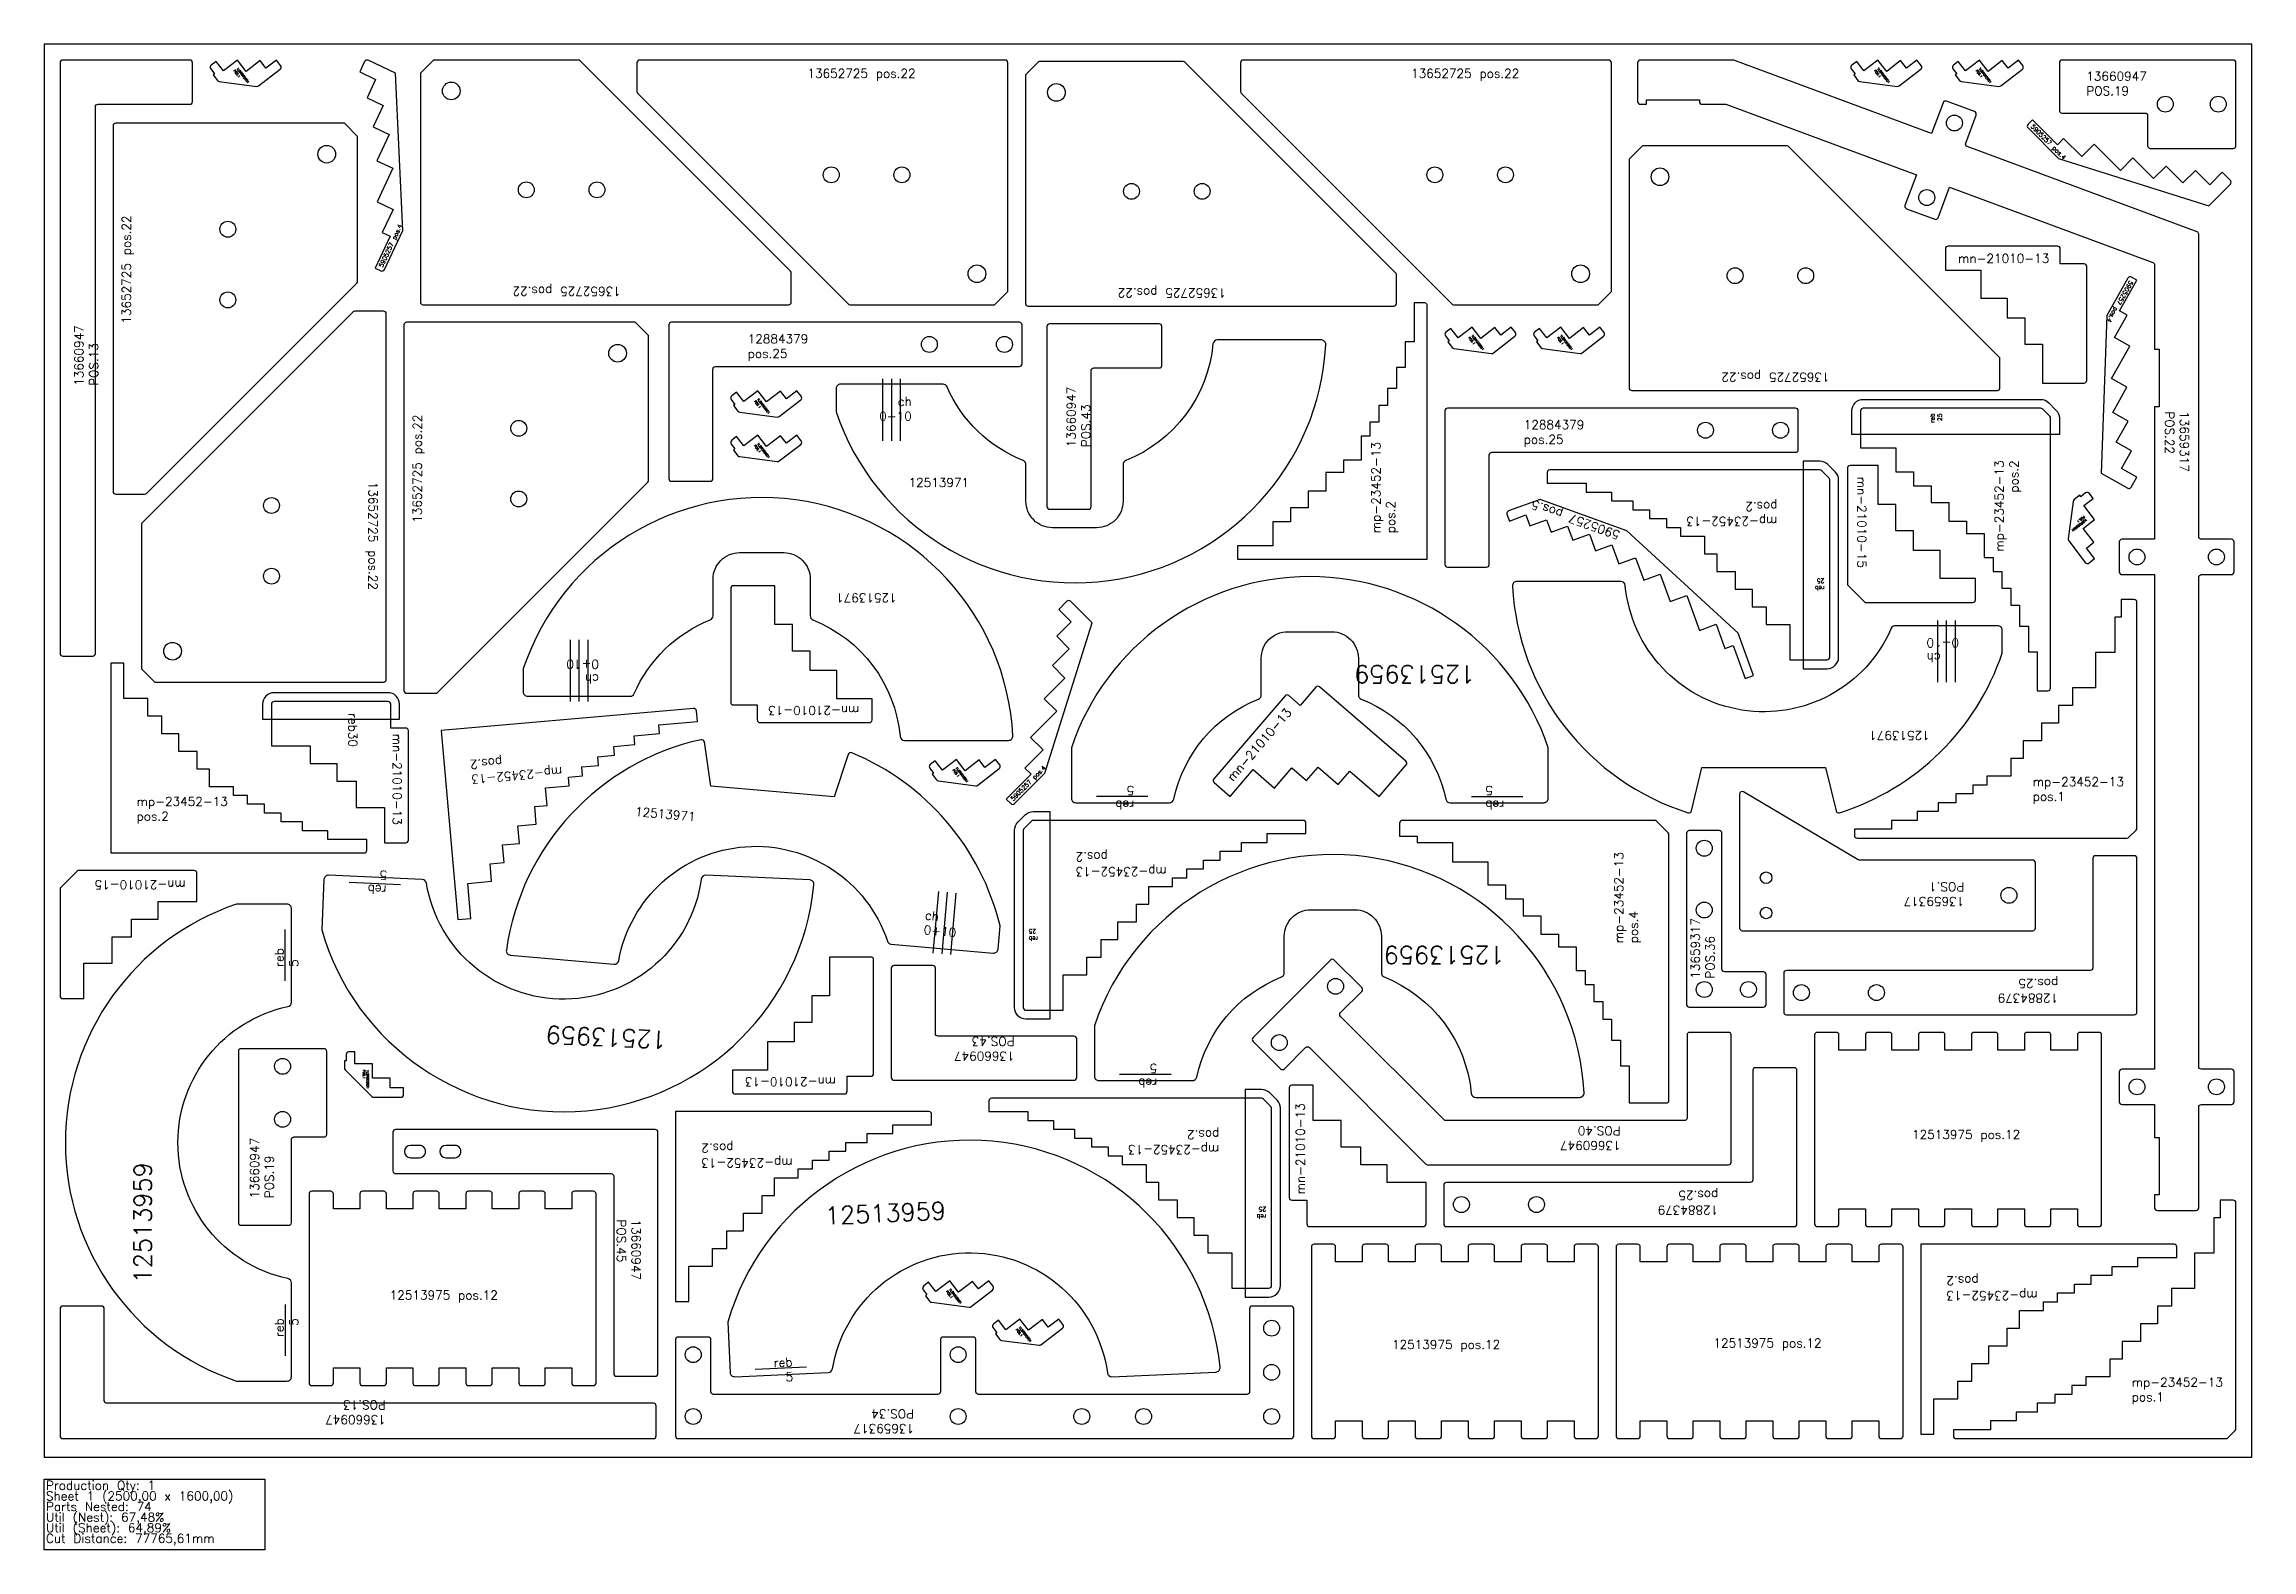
# Model space of a CAD drawing. Header units: millimetres. Extents: x 0 to 2500, y -105 to 1600.
import ezdxf

# ---------------------------------------------------------------- set-up
doc = ezdxf.new("R2010")
doc.units = ezdxf.units.MM
for name, color, linetype in [('12513959', 7, 'Continuous'), ('12513971', 7, 'Continuous'), ('12884379v00', 7, 'Continuous'), ('13652725', 7, 'Continuous'), ('13660947v0', 7, 'Continuous'), ('1LBR002601', 7, 'Continuous'), ('5905257', 7, 'Continuous'), ('Chanfro', 7, 'Continuous'), ('MN-21010 13', 7, 'Continuous'), ('MN-21010-15', 7, 'Continuous'), ('mp-23452-13', 7, 'Continuous'), ('Rebaixo', 7, 'Continuous'), ('sheet', 24, 'Continuous'), ('Stats', 7, 'Continuous'), ('Texto', 7, 'Continuous')]:
    doc.layers.add(name, color=color, linetype=linetype)
doc.styles.get("Standard").update_dxf_attribs({"font": 'txt.shx'})

msp = doc.modelspace()

# ---------------------------------------------------------------- linework, layer by layer
at = {"color": 4}
for points in [[(2144.7, 1403.4), (2157.6, 1438.1), (2387.9, 1352.7, -0.313654), (2389.9, 1349.9), (2389.9, 1254.5), (2394.9, 1254.5), (2394.9, 1189.5), (2389.9, 1189.5), (2389.9, 1039.3), (2352.9, 1039.3, 0.414214), (2349.9, 1036.3), (2349.9, 1002.3, 0.414214), (2352.9, 999.3), (2389.9, 999.3), (2389.9, 439.3), (2352.9, 439.3, 0.414214), (2349.9, 436.3), (2349.9, 402.3, 0.414214), (2352.9, 399.3), (2389.9, 399.3), (2389.9, 362), (2394.9, 362), (2394.9, 297), (2389.9, 297), (2389.9, 282.3, 0.414214), (2392.9, 279.3), (2436.9, 279.3, 0.414214), (2439.9, 282.3), (2439.9, 396.3, -0.414214), (2442.9, 399.3), (2476.9, 399.3, 0.414214), (2479.9, 402.3), (2479.9, 436.3, 0.414214), (2476.9, 439.3), (2442.9, 439.3, -0.414214), (2439.9, 442.3), (2439.9, 996.3, -0.414214), (2442.9, 999.3), (2476.9, 999.3, 0.414214), (2479.9, 1002.3), (2479.9, 1036.3, 0.414214), (2476.9, 1039.3), (2442.9, 1039.3, -0.414214), (2439.9, 1042.3), (2439.9, 1384.7, 0.313654), (2437.9, 1387.5), (2177.8, 1484, -0.414214), (2176, 1487.8), (2187.8, 1519.7, 0.414214), (2186, 1523.6), (2154.2, 1535.4, 0.414214), (2150.3, 1533.6), (2137.4, 1498.9), (1913.4, 1582), (1807.4, 1582, 0.414214), (1804.4, 1579), (1804.4, 1535, 0.414214), (1807.4, 1532), (1814.4, 1532), (1814.4, 1537), (1874.4, 1537), (1874.4, 1535, 0.414214), (1877.4, 1532), (1904.4, 1532), (2120.1, 1452), (2107.2, 1417.4, 0.414214), (2109, 1413.5), (2140.9, 1401.7, 0.414214)], [(1551.3, 1263), (1541.3, 1263), (1541.3, 1234), (1531.3, 1234), (1531.3, 1210), (1521.3, 1210), (1521.3, 1191), (1511.3, 1191), (1511.3, 1172), (1501.3, 1172), (1501.3, 1156), (1491.3, 1156), (1491.3, 1129), (1471.3, 1129), (1471.3, 1115), (1451.3, 1115), (1451.3, 1094), (1431.3, 1094), (1431.3, 1075), (1411.3, 1075), (1411.3, 1059), (1391.3, 1059), (1391.3, 1032), (1351.3, 1032), (1351.3, 1017), (1566.3, 1017), (1566.3, 1304, 0.414214), (1563.3, 1307), (1551.3, 1307)], [(321.4, 699.2), (321.4, 709.2), (292.4, 709.2), (292.4, 719.2), (268.4, 719.2), (268.4, 729.2), (249.4, 729.2), (249.4, 739.2), (230.4, 739.2), (230.4, 749.2), (214.4, 749.2), (214.4, 759.2), (187.4, 759.2), (187.4, 779.2), (173.4, 779.2), (173.4, 799.2), (152.4, 799.2), (152.4, 819.2), (133.4, 819.2), (133.4, 839.2), (117.4, 839.2), (117.4, 859.2), (90.4, 859.2), (90.4, 899.2), (75.4, 899.2), (75.4, 684.2), (362.4, 684.2, 0.414214), (365.4, 687.2), (365.4, 699.2)], [(696, 829.3), (739.8, 833.1), (738.8, 845, 0.414214), (735.5, 847.8), (449.6, 822.8), (468.4, 608.6), (483.3, 609.9), (479.8, 649.7), (506.7, 652.1), (505, 672), (520.9, 673.4), (519.2, 693.3), (538.1, 695), (536.4, 714.9), (557.3, 716.7), (555.5, 736.7), (569.5, 737.9), (567.7, 757.8), (594.6, 760.2), (593.8, 770.1), (609.7, 771.5), (608.8, 781.5), (627.8, 783.1), (626.9, 793.1), (645.8, 794.7), (645, 804.7), (668.9, 806.8), (668, 816.8), (696.9, 819.3)], [(2254.9, 673.1, 0.414214), (2251.9, 676.1), (2055.7, 676.1, -0.134542), (2054.2, 676.5), (1924.4, 753.4, 0.581142), (1919.9, 750.8), (1919.9, 599.1, 0.414214), (1922.9, 596.1), (2251.9, 596.1, 0.414214), (2254.9, 599.1)], [(1949.9, 512.5), (1949.9, 546.5, 0.414214), (1946.9, 549.5), (1902.9, 549.5, -0.414214), (1899.9, 552.5), (1899.9, 706.5, 0.414214), (1896.9, 709.5), (1862.9, 709.5, 0.414214), (1859.9, 706.5), (1859.9, 512.5, 0.414214), (1862.9, 509.5), (1946.9, 509.5, 0.414214)], [(2326.9, 481), (2305.4, 481, 0.414214), (2302.4, 478), (2302.4, 461), (2272.4, 461), (2272.4, 478, 0.414214), (2269.4, 481), (2245.4, 481, 0.414214), (2242.4, 478), (2242.4, 461), (2212.4, 461), (2212.4, 478, 0.414214), (2209.4, 481), (2185.4, 481, 0.414214), (2182.4, 478), (2182.4, 461), (2152.4, 461), (2152.4, 478, 0.414214), (2149.4, 481), (2125.4, 481, 0.414214), (2122.4, 478), (2122.4, 461), (2092.4, 461), (2092.4, 478, 0.414214), (2089.4, 481), (2065.4, 481, 0.414214), (2062.4, 478), (2062.4, 461), (2032.4, 461), (2032.4, 478, 0.414214), (2029.4, 481), (2007.9, 481, 0.414214), (2004.9, 478), (2004.9, 264, 0.414214), (2007.9, 261), (2029.4, 261, 0.414214), (2032.4, 264), (2032.4, 281), (2062.4, 281), (2062.4, 264, 0.414214), (2065.4, 261), (2089.4, 261, 0.414214), (2092.4, 264), (2092.4, 281), (2122.4, 281), (2122.4, 264, 0.414214), (2125.4, 261), (2149.4, 261, 0.414214), (2152.4, 264), (2152.4, 281), (2182.4, 281), (2182.4, 264, 0.414214), (2185.4, 261), (2209.4, 261, 0.414214), (2212.4, 264), (2212.4, 281), (2242.4, 281), (2242.4, 264, 0.414214), (2245.4, 261), (2269.4, 261, 0.414214), (2272.4, 264), (2272.4, 281), (2302.4, 281), (2302.4, 264, 0.414214), (2305.4, 261), (2326.9, 261, 0.414214), (2329.9, 264), (2329.9, 478, 0.414214)], [(961, 376.3), (1005, 376.3), (1005, 388.3, 0.414214), (1002, 391.3), (715, 391.3), (715, 176.3), (730, 176.3), (730, 216.3), (757, 216.3), (757, 236.3), (773, 236.3), (773, 256.3), (792, 256.3), (792, 276.3), (813, 276.3), (813, 296.3), (827, 296.3), (827, 316.3), (854, 316.3), (854, 326.3), (870, 326.3), (870, 336.3), (889, 336.3), (889, 346.3), (908, 346.3), (908, 356.3), (932, 356.3), (932, 366.3), (961, 366.3)], [(622, 301), (600.5, 301, 0.414214), (597.5, 298), (597.5, 281), (567.5, 281), (567.5, 298, 0.414214), (564.5, 301), (540.5, 301, 0.414214), (537.5, 298), (537.5, 281), (507.5, 281), (507.5, 298, 0.414214), (504.5, 301), (480.5, 301, 0.414214), (477.5, 298), (477.5, 281), (447.5, 281), (447.5, 298, 0.414214), (444.5, 301), (420.5, 301, 0.414214), (417.5, 298), (417.5, 281), (387.5, 281), (387.5, 298, 0.414214), (384.5, 301), (360.5, 301, 0.414214), (357.5, 298), (357.5, 281), (327.5, 281), (327.5, 298, 0.414214), (324.5, 301), (303, 301, 0.414214), (300, 298), (300, 84, 0.414214), (303, 81), (324.5, 81, 0.414214), (327.5, 84), (327.5, 101), (357.5, 101), (357.5, 84, 0.414214), (360.5, 81), (384.5, 81, 0.414214), (387.5, 84), (387.5, 101), (417.5, 101), (417.5, 84, 0.414214), (420.5, 81), (444.5, 81, 0.414214), (447.5, 84), (447.5, 101), (477.5, 101), (477.5, 84, 0.414214), (480.5, 81), (504.5, 81, 0.414214), (507.5, 84), (507.5, 101), (537.5, 101), (537.5, 84, 0.414214), (540.5, 81), (564.5, 81, 0.414214), (567.5, 84), (567.5, 101), (597.5, 101), (597.5, 84, 0.414214), (600.5, 81), (622, 81, 0.414214), (625, 84), (625, 298, 0.414214)], [(1757, 241), (1735.5, 241, 0.414214), (1732.5, 238), (1732.5, 221), (1702.5, 221), (1702.5, 238, 0.414214), (1699.5, 241), (1675.5, 241, 0.414214), (1672.5, 238), (1672.5, 221), (1642.5, 221), (1642.5, 238, 0.414214), (1639.5, 241), (1615.5, 241, 0.414214), (1612.5, 238), (1612.5, 221), (1582.5, 221), (1582.5, 238, 0.414214), (1579.5, 241), (1555.5, 241, 0.414214), (1552.5, 238), (1552.5, 221), (1522.5, 221), (1522.5, 238, 0.414214), (1519.5, 241), (1495.5, 241, 0.414214), (1492.5, 238), (1492.5, 221), (1462.5, 221), (1462.5, 238, 0.414214), (1459.5, 241), (1438, 241, 0.414214), (1435, 238), (1435, 24, 0.414214), (1438, 21), (1459.5, 21, 0.414214), (1462.5, 24), (1462.5, 41), (1492.5, 41), (1492.5, 24, 0.414214), (1495.5, 21), (1519.5, 21, 0.414214), (1522.5, 24), (1522.5, 41), (1552.5, 41), (1552.5, 24, 0.414214), (1555.5, 21), (1579.5, 21, 0.414214), (1582.5, 24), (1582.5, 41), (1612.5, 41), (1612.5, 24, 0.414214), (1615.5, 21), (1639.5, 21, 0.414214), (1642.5, 24), (1642.5, 41), (1672.5, 41), (1672.5, 24, 0.414214), (1675.5, 21), (1699.5, 21, 0.414214), (1702.5, 24), (1702.5, 41), (1732.5, 41), (1732.5, 24, 0.414214), (1735.5, 21), (1757, 21, 0.414214), (1760, 24), (1760, 238, 0.414214)], [(2102, 241), (2080.5, 241, 0.414214), (2077.5, 238), (2077.5, 221), (2047.5, 221), (2047.5, 238, 0.414214), (2044.5, 241), (2020.5, 241, 0.414214), (2017.5, 238), (2017.5, 221), (1987.5, 221), (1987.5, 238, 0.414214), (1984.5, 241), (1960.5, 241, 0.414214), (1957.5, 238), (1957.5, 221), (1927.5, 221), (1927.5, 238, 0.414214), (1924.5, 241), (1900.5, 241, 0.414214), (1897.5, 238), (1897.5, 221), (1867.5, 221), (1867.5, 238, 0.414214), (1864.5, 241), (1840.5, 241, 0.414214), (1837.5, 238), (1837.5, 221), (1807.5, 221), (1807.5, 238, 0.414214), (1804.5, 241), (1783, 241, 0.414214), (1780, 238), (1780, 24, 0.414214), (1783, 21), (1804.5, 21, 0.414214), (1807.5, 24), (1807.5, 41), (1837.5, 41), (1837.5, 24, 0.414214), (1840.5, 21), (1864.5, 21, 0.414214), (1867.5, 24), (1867.5, 41), (1897.5, 41), (1897.5, 24, 0.414214), (1900.5, 21), (1924.5, 21, 0.414214), (1927.5, 24), (1927.5, 41), (1957.5, 41), (1957.5, 24, 0.414214), (1960.5, 21), (1984.5, 21, 0.414214), (1987.5, 24), (1987.5, 41), (2017.5, 41), (2017.5, 24, 0.414214), (2020.5, 21), (2044.5, 21, 0.414214), (2047.5, 24), (2047.5, 41), (2077.5, 41), (2077.5, 24, 0.414214), (2080.5, 21), (2102, 21, 0.414214), (2105, 24), (2105, 238, 0.414214)], [(2371, 226), (2415, 226), (2415, 238, 0.414214), (2412, 241), (2125, 241), (2125, 26), (2140, 26), (2140, 66), (2167, 66), (2167, 86), (2183, 86), (2183, 106), (2202, 106), (2202, 126), (2223, 126), (2223, 146), (2237, 146), (2237, 166), (2264, 166), (2264, 176), (2280, 176), (2280, 186), (2299, 186), (2299, 196), (2318, 196), (2318, 206), (2342, 206), (2342, 216), (2371, 216)], [(1412, 171), (1368, 171, 0.414214), (1365, 168), (1365, 74, -0.414214), (1362, 71), (1058, 71, -0.414214), (1055, 74), (1055, 133, 0.414214), (1052, 136), (1018, 136, 0.414214), (1015, 133), (1015, 74, -0.414214), (1012, 71), (758, 71, -0.414214), (755, 74), (755, 133, 0.414214), (752, 136), (718, 136, 0.414214), (715, 133), (715, 24, 0.414214), (718, 21), (1412, 21, 0.414214), (1415, 24), (1415, 168, 0.414214)]]:
    msp.add_lwpolyline(points, format="xyb", close=True, dxfattribs=at)
at = {"color": 6}
for points in [[(2257, 911.8), (2257, 867.8), (2269, 867.8, 0.414214), (2272, 870.8), (2272, 1176.5, 0.198912), (2271.2, 1178.7), (2262.9, 1186.9, 0.198912), (2260.8, 1187.8), (2060, 1187.8, 0.414214), (2057, 1184.8), (2057, 1142.8), (2097, 1142.8), (2097, 1115.8), (2117, 1115.8), (2117, 1099.8), (2137, 1099.8), (2137, 1080.8), (2157, 1080.8), (2157, 1059.8), (2177, 1059.8), (2177, 1045.8), (2197, 1045.8), (2197, 1018.8), (2207, 1018.8), (2207, 1002.8), (2217, 1002.8), (2217, 983.8), (2227, 983.8), (2227, 964.8), (2237, 964.8), (2237, 940.8), (2247, 940.8), (2247, 911.8)], [(1384.8, 706), (1428.8, 706), (1428.8, 718, 0.414214), (1425.8, 721), (1120.1, 721, 0.198912), (1117.9, 720.1), (1109.7, 711.9, 0.198912), (1108.8, 709.8), (1108.8, 509, 0.414214), (1111.8, 506), (1153.8, 506), (1153.8, 546), (1180.8, 546), (1180.8, 566), (1196.8, 566), (1196.8, 586), (1215.8, 586), (1215.8, 606), (1236.8, 606), (1236.8, 626), (1250.8, 626), (1250.8, 646), (1277.8, 646), (1277.8, 656), (1293.8, 656), (1293.8, 666), (1312.8, 666), (1312.8, 676), (1331.8, 676), (1331.8, 686), (1355.8, 686), (1355.8, 696), (1384.8, 696)]]:
    msp.add_lwpolyline(points, format="xyb", close=True, dxfattribs=at)
at = {"color": 2}
for points in [[(1746, 1102.8), (1746, 1092.8), (1775, 1092.8), (1775, 1082.8), (1799, 1082.8), (1799, 1072.8), (1818, 1072.8), (1818, 1062.8), (1837, 1062.8), (1837, 1052.8), (1853, 1052.8), (1853, 1042.8), (1880, 1042.8), (1880, 1022.8), (1894, 1022.8), (1894, 1002.8), (1915, 1002.8), (1915, 982.8), (1934, 982.8), (1934, 962.8), (1950, 962.8), (1950, 942.8), (1977, 942.8), (1977, 902.8), (2019, 902.8, 0.414214), (2022, 905.8), (2022, 1106.5, 0.198912), (2021.2, 1108.7), (2012.9, 1116.9, 0.198912), (2010.8, 1117.8), (1705, 1117.8, 0.414214), (1702, 1114.8), (1702, 1102.8)], [(1113.9, 391.3), (1113.9, 381.3), (1142.9, 381.3), (1142.9, 371.3), (1166.9, 371.3), (1166.9, 361.3), (1185.9, 361.3), (1185.9, 351.3), (1204.9, 351.3), (1204.9, 341.3), (1220.9, 341.3), (1220.9, 331.3), (1247.9, 331.3), (1247.9, 311.3), (1261.9, 311.3), (1261.9, 291.3), (1282.9, 291.3), (1282.9, 271.3), (1301.9, 271.3), (1301.9, 251.3), (1317.9, 251.3), (1317.9, 231.3), (1344.9, 231.3), (1344.9, 191.3), (1386.9, 191.3, 0.414214), (1389.9, 194.3), (1389.9, 395.1, 0.198912), (1389, 397.2), (1380.8, 405.4, 0.198912), (1378.6, 406.3), (1072.9, 406.3, 0.414214), (1069.9, 403.3), (1069.9, 391.3)]]:
    msp.add_lwpolyline(points, format="xyb", close=True, dxfattribs=at)
at = {"color": 4}
for centre, radius in [((2163.2, 1510.7), 9), ((2131.9, 1426.3), 9), ((2369.9, 1019.3), 9), ((2459.9, 1019.3), 9), ((1879.9, 689.5), 9), ((1949.9, 656.1), 6.5), ((1879.9, 619.5), 9), ((2224.9, 636.1), 9), ((1949.9, 616.1), 6.5), ((1879.9, 529.5), 9), ((1929.9, 529.5), 9), ((2369.9, 419.3), 9), ((2459.9, 419.3), 9), ((1390, 146), 9), ((735, 116), 9), ((1035, 116), 9), ((1390, 96), 9), ((735, 46), 9), ((1035, 46), 9), ((1175, 46), 9), ((1245, 46), 9), ((1390, 46), 9)]:
    msp.add_circle(centre, radius, dxfattribs=at)
at = {"layer": '12513959', "color": 4}
for points in [[(1488.2, 863, 0.307315), (1491.4, 858.4, -0.250508), (1587.2, 745, 0.353739), (1592.1, 741), (1698.2, 741, 0.414214), (1703.2, 746), (1703.2, 803.3, 0.717624), (1163.2, 803.3), (1163.2, 746, 0.414214), (1168.2, 741), (1274.3, 741, 0.353739), (1279.2, 745, -0.250508), (1375.1, 858.4, 0.307315), (1378.2, 863), (1378.2, 904.6, -0.414214), (1408.2, 934.6), (1458.2, 934.6, -0.414214), (1488.2, 904.6)], [(1404.3, 548.3), (1404.3, 589.9, -0.414214), (1434.3, 619.9), (1484.3, 619.9, -0.414214), (1514.3, 589.9), (1514.3, 548.3, 0.307315), (1517.4, 543.7, -0.282196), (1616.1, 411.8, 0.387391), (1621.1, 407.3), (1738.9, 407.3, 0.43), (1743.8, 412.6, 0.826224), (1189.3, 488.5), (1189.3, 431.3, 0.414214), (1194.3, 426.3), (1300.4, 426.3, 0.353739), (1305.2, 430.3, -0.250508), (1401.1, 543.7, 0.307315)], [(867, 653.6), (749.3, 658.9, 0.387391), (744.1, 654.6, -0.858818), (432.8, 650, 0.353739), (428.1, 654.1), (322.1, 658.9, 0.414214), (316.8, 654.1), (314.3, 596.9, 0.826224), (871.7, 648.1, 0.43)], [(280, 515), (280, 621.1, 0.414214), (275, 626.1), (217.8, 626.1, 0.717624), (217.8, 86.1), (275, 86.1, 0.414214), (280, 91.1), (280, 197.2, 0.353739), (276, 202.1, -0.808668), (276, 510.2, 0.353739)], [(1326.9, 96.3, 0.43), (1331.6, 101.8, 0.826224), (774.2, 153), (776.7, 95.8, 0.414214), (782, 91.1), (887.9, 95.8, 0.353739), (892.7, 99.9, -0.858818), (1204, 95.4, 0.387391), (1209.2, 91.1)]]:
    msp.add_lwpolyline(points, format="xyb", close=True, dxfattribs=at)
at = {"layer": '12513971', "color": 4}
for points in [[(1221.8, 1124), (1221.8, 1082.4, -0.414214), (1191.8, 1052.4), (1141.8, 1052.4, -0.414214), (1111.8, 1082.4), (1111.8, 1124, 0.307315), (1108.6, 1128.6, -0.197795), (1022.4, 1212, 0.298217), (1017.9, 1215), (901.8, 1215, 0.414214), (896.8, 1210), (896.8, 1183.8, 0.826224), (1451.4, 1259.7, 0.43), (1446.4, 1265), (1328.6, 1265, 0.387391), (1323.6, 1260.5, -0.282196), (1224.9, 1128.6, 0.307315)], [(867.5, 952.7, 0.307315), (870.6, 948, -0.282196), (969.3, 816.2, 0.387391), (974.3, 811.6), (1092.1, 811.6, 0.43), (1097, 816.9, 0.826224), (542.5, 892.9), (542.5, 866.6, 0.414214), (547.5, 861.6), (663.5, 861.6, 0.298217), (668.1, 864.6, -0.197795), (754.3, 948, 0.307315), (757.5, 952.7), (757.5, 994.2, -0.414214), (787.5, 1024.2), (837.5, 1024.2, -0.414214), (867.5, 994.2)], [(1865.6, 731.8), (1877.3, 781), (2017.3, 781), (2029.1, 731.8, 0.434973), (2032.9, 729.7, 0.23941), (2217.3, 910.3), (2217.3, 936.5, 0.414214), (2212.3, 941.5), (2096.3, 941.5, 0.298217), (2091.7, 938.5, -0.775159), (1790.5, 987, 0.387391), (1785.5, 991.5), (1667.7, 991.5, 0.43), (1662.7, 986.2, 0.31269), (1861.8, 729.7, 0.434973)], [(744, 812.4, 0.31269), (523.4, 574.1, 0.43), (527.9, 568.4), (645.2, 558.2, 0.387391), (650.6, 562.3, -0.775159), (954.9, 584.3, 0.298217), (959.2, 580.9), (1074.8, 570.8, 0.414214), (1080.2, 575.3), (1082.5, 601.5, 0.23941), (914.5, 797.5, 0.434973), (910.5, 795.6), (894.5, 747.7), (755.1, 759.9), (747.6, 809.9, 0.434973)]]:
    msp.add_lwpolyline(points, format="xyb", close=True, dxfattribs=at)
at = {"layer": '12884379v00', "color": 4}
for points in [[(710.4, 1105), (754.4, 1105, 0.414214), (757.4, 1108), (757.4, 1232, -0.414214), (760.4, 1235), (1104.4, 1235, 0.414214), (1107.4, 1238), (1107.4, 1282, 0.414214), (1104.4, 1285), (710.4, 1285, 0.414214), (707.4, 1282), (707.4, 1108, 0.414214)], [(1589.3, 1007.8), (1633.3, 1007.8, 0.414214), (1636.3, 1010.8), (1636.3, 1134.8, -0.414214), (1639.3, 1137.8), (1983.3, 1137.8, 0.414214), (1986.3, 1140.8), (1986.3, 1184.8, 0.414214), (1983.3, 1187.8), (1589.3, 1187.8, 0.414214), (1586.3, 1184.8), (1586.3, 1010.8, 0.414214)], [(2366.9, 681), (2322.9, 681, 0.414214), (2319.9, 678), (2319.9, 554, -0.414214), (2316.9, 551), (1972.9, 551, 0.414214), (1969.9, 548), (1969.9, 504, 0.414214), (1972.9, 501), (2366.9, 501, 0.414214), (2369.9, 504), (2369.9, 678, 0.414214)], [(1981.9, 441), (1937.9, 441, 0.414214), (1934.9, 438), (1934.9, 314, -0.414214), (1931.9, 311), (1587.9, 311, 0.414214), (1584.9, 308), (1584.9, 264, 0.414214), (1587.9, 261), (1981.9, 261, 0.414214), (1984.9, 264), (1984.9, 438, 0.414214)]]:
    msp.add_lwpolyline(points, format="xyb", close=True, dxfattribs=at)
for centre in [(1002.4, 1260), (1087.4, 1260), (1881.3, 1162.8), (1966.3, 1162.8), (1989.9, 526), (2074.9, 526), (1604.9, 286), (1689.9, 286)]:
    msp.add_circle(centre, 9, dxfattribs=at)
at = {"layer": '13652725', "color": 4}
for points in [[(606.9, 1581.1, 0.198912), (604.7, 1582), (441, 1582), (426, 1567), (426, 1308, 0.414214), (429, 1305), (843, 1305, 0.414214), (846, 1308), (846, 1340.8, 0.198912), (845.1, 1342.9)], [(910.4, 1305.9, 0.198912), (912.5, 1305), (1076.3, 1305), (1091.3, 1320), (1091.3, 1579, 0.414214), (1088.3, 1582), (674.3, 1582, 0.414214), (671.3, 1579), (671.3, 1546.2, 0.198912), (672.1, 1544.1)], [(1292.1, 1579.4, 0.198912), (1290, 1580.3), (1126.3, 1580.3), (1111.3, 1565.3), (1111.3, 1306.3, 0.414214), (1114.3, 1303.3), (1528.3, 1303.3, 0.414214), (1531.3, 1306.3), (1531.3, 1339, 0.198912), (1530.4, 1341.1)], [(1593.9, 1305.9, 0.198912), (1596.1, 1305), (1759.8, 1305), (1774.8, 1320), (1774.8, 1579, 0.414214), (1771.8, 1582), (1357.8, 1582, 0.414214), (1354.8, 1579), (1354.8, 1546.2, 0.198912), (1355.7, 1544.1)], [(354.1, 1329.5, 0.198912), (355, 1331.7), (355, 1495.4), (340, 1510.4), (81, 1510.4, 0.414214), (78, 1507.4), (78, 1093.4, 0.414214), (81, 1090.4), (113.8, 1090.4, 0.198912), (115.9, 1091.3)], [(1975.7, 1483.9, 0.198912), (1973.6, 1484.8), (1809.8, 1484.8), (1794.8, 1469.8), (1794.8, 1210.8, 0.414214), (1797.8, 1207.8), (2211.8, 1207.8, 0.414214), (2214.8, 1210.8), (2214.8, 1243.5, 0.198912), (2213.9, 1245.7)], [(111.3, 1058.5, 0.198912), (110.4, 1056.3), (110.4, 892.6), (125.4, 877.6), (384.4, 877.6, 0.414214), (387.4, 880.6), (387.4, 1294.6, 0.414214), (384.4, 1297.6), (351.7, 1297.6, 0.198912), (349.6, 1296.7)], [(683.6, 1104.1, 0.198912), (684.4, 1106.2), (684.4, 1270), (669.4, 1285), (410.4, 1285, 0.414214), (407.4, 1282), (407.4, 868, 0.414214), (410.4, 865), (443.2, 865, 0.198912), (445.3, 865.9)]]:
    msp.add_lwpolyline(points, format="xyb", close=True, dxfattribs=at)
for centre, radius in [((461, 1547), 10), ((1146.3, 1545.3), 10), ((320, 1475.4), 10), ((891.3, 1452), 9), ((971.3, 1452), 9), ((1574.8, 1452), 9), ((1654.8, 1452), 9), ((1829.8, 1449.8), 10), ((546, 1435), 9), ((626, 1435), 9), ((1231.3, 1433.3), 9), ((1311.3, 1433.3), 9), ((208, 1390.4), 9), ((1056.3, 1340), 10), ((1739.8, 1340), 10), ((1914.8, 1337.8), 9), ((1994.8, 1337.8), 9), ((208, 1310.4), 9), ((649.4, 1250), 10), ((537.4, 1165), 9), ((257.4, 1077.6), 9), ((537.4, 1085), 9), ((257.4, 997.6), 9), ((145.4, 912.6), 10)]:
    msp.add_circle(centre, radius, dxfattribs=at)
at = {"layer": '13660947v0', "color": 4}
for points in [[(168, 1579, 0.414214), (165, 1582), (21, 1582, 0.414214), (18, 1579), (18, 910, 0.414214), (21, 907), (55, 907, 0.414214), (58, 910), (58, 1529, -0.414214), (61, 1532), (165, 1532, 0.414214), (168, 1535)], [(2282, 1579), (2282, 1525, 0.414214), (2285, 1522), (2379, 1522, -0.414214), (2382, 1519), (2382, 1485, 0.414214), (2385, 1482), (2479, 1482, 0.414214), (2482, 1485), (2482, 1579, 0.414214), (2479, 1582), (2285, 1582, 0.414214)], [(1138.6, 1073.3), (1182.6, 1073.3, 0.414214), (1185.6, 1076.3), (1185.6, 1230.3, -0.414214), (1188.6, 1233.3), (1262.6, 1233.3, 0.414214), (1265.6, 1236.3), (1265.6, 1280.3, 0.414214), (1262.6, 1283.3), (1138.6, 1283.3, 0.414214), (1135.6, 1280.3), (1135.6, 1076.3, 0.414214)], [(1169.3, 429.7), (1169.3, 473.7, 0.414214), (1166.3, 476.7), (1012.3, 476.7, -0.414214), (1009.3, 479.7), (1009.3, 553.7, 0.414214), (1006.3, 556.7), (962.3, 556.7, 0.414214), (959.3, 553.7), (959.3, 429.7, 0.414214), (962.3, 426.7), (1166.3, 426.7, 0.414214)], [(1456.7, 562.8), (1369, 475.1, 0.414214), (1369, 470.8), (1400.2, 439.7, 0.414214), (1404.4, 439.7), (1428.4, 463.8, -0.414214), (1432.7, 463.8), (1564.5, 331.9, 0.198912), (1566.7, 331), (1907.4, 331, 0.414214), (1910.4, 334), (1910.4, 478, 0.414214), (1907.4, 481), (1863.4, 481, 0.414214), (1860.4, 478), (1860.4, 384, -0.414214), (1857.4, 381), (1587.4, 381, -0.198912), (1585.2, 381.9), (1468, 499.1, -0.414214), (1468, 503.4), (1492.1, 527.4, 0.414214), (1492.1, 531.6), (1461, 562.8, 0.414214)], [(223, 262.5), (277, 262.5, 0.414214), (280, 265.5), (280, 359.5, -0.414214), (283, 362.5), (317, 362.5, 0.414214), (320, 365.5), (320, 459.5, 0.414214), (317, 462.5), (223, 462.5, 0.414214), (220, 459.5), (220, 265.5, 0.414214)], [(395, 368), (395, 324, 0.414214), (398, 321), (642, 321, -0.414214), (645, 318), (645, 94.6, 0.414214), (648, 91.6), (692, 91.6, 0.414214), (695, 94.6), (695, 368, 0.414214), (692, 371), (398, 371, 0.414214)], [(425, 339, 1.000024), (425, 353), (415, 353, 0.999976), (415, 339)], [(465, 339, 1.000024), (465, 353), (455, 353, 0.999976), (455, 339)], [(21, 171, 0.414214), (18, 168), (18, 24, 0.414214), (21, 21), (690, 21, 0.414214), (693, 24), (693, 58, 0.414214), (690, 61), (71, 61, -0.414214), (68, 64), (68, 168, 0.414214), (65, 171)]]:
    msp.add_lwpolyline(points, format="xyb", close=True, dxfattribs=at)
for centre in [(2402, 1532), (2462, 1532), (1462.4, 533.1), (1398.7, 469.4), (270, 442.5), (270, 382.5)]:
    msp.add_circle(centre, 9, dxfattribs=at)
at = {"layer": '1LBR002601', "color": 4}
for points in [[(263, 1582), (251.1, 1572.8), (244.5, 1581.4), (228.7, 1569.2), (218.8, 1582), (203, 1569.8), (194.7, 1580.5), (189.2, 1576.2, 0.414214), (188.6, 1572), (192.9, 1566.4), (191.3, 1565.2), (196.2, 1558.8, 0.198912), (198.2, 1557.7), (240.6, 1552.2, 0.198912), (242.9, 1552.8), (267.2, 1571.6, 0.414214), (267.8, 1575.8)], [(2120.8, 1582), (2108.9, 1572.8), (2102.3, 1581.4), (2086.5, 1569.2), (2076.6, 1582), (2060.7, 1569.8), (2052.5, 1580.5), (2047, 1576.2, 0.414214), (2046.4, 1572), (2050.7, 1566.4), (2049.1, 1565.2), (2054, 1558.8, 0.198912), (2056, 1557.7), (2098.4, 1552.2, 0.198912), (2100.7, 1552.8), (2125, 1571.6, 0.414214), (2125.6, 1575.8)], [(2235.8, 1582), (2224, 1572.8), (2217.4, 1581.4), (2201.5, 1569.2), (2191.6, 1582), (2175.8, 1569.8), (2167.6, 1580.5), (2162, 1576.2, 0.414214), (2161.5, 1572), (2165.8, 1566.4), (2164.2, 1565.2), (2169.1, 1558.8, 0.198912), (2171.1, 1557.7), (2213.5, 1552.2, 0.198912), (2215.7, 1552.8), (2240.1, 1571.6, 0.414214), (2240.6, 1575.8)], [(1661.3, 1279.6), (1649.4, 1270.4), (1642.8, 1279), (1626.9, 1266.8), (1617, 1279.6), (1601.2, 1267.4), (1593, 1278.1), (1587.4, 1273.8, 0.414214), (1586.9, 1269.6), (1591.2, 1264), (1589.6, 1262.8), (1594.5, 1256.4, 0.198912), (1596.5, 1255.3), (1638.9, 1249.8, 0.198912), (1641.1, 1250.4), (1665.5, 1269.2, 0.414214), (1666, 1273.4)], [(1761.6, 1279.6), (1749.8, 1270.4), (1743.2, 1279), (1727.3, 1266.8), (1717.4, 1279.6), (1701.6, 1267.4), (1693.4, 1278.1), (1687.8, 1273.8, 0.414214), (1687.3, 1269.6), (1691.5, 1264), (1690, 1262.8), (1694.9, 1256.4, 0.198912), (1696.9, 1255.3), (1739.3, 1249.8, 0.198912), (1741.5, 1250.4), (1765.9, 1269.2, 0.414214), (1766.4, 1273.4)], [(852.4, 1207.6), (840.6, 1198.4), (834, 1207), (818.1, 1194.8), (808.2, 1207.6), (792.4, 1195.4), (784.2, 1206.1), (778.6, 1201.8, 0.414214), (778.1, 1197.6), (782.3, 1192), (780.8, 1190.8), (785.7, 1184.4, 0.198912), (787.7, 1183.3), (830.1, 1177.8, 0.198912), (832.3, 1178.4), (856.7, 1197.2, 0.414214), (857.2, 1201.4)], [(852.4, 1157.2), (840.6, 1148), (834, 1156.6), (818.1, 1144.4), (808.2, 1157.2), (792.4, 1145), (784.2, 1155.7), (778.6, 1151.4, 0.414214), (778.1, 1147.2), (782.3, 1141.6), (780.8, 1140.4), (785.7, 1134, 0.198912), (787.7, 1132.9), (830.1, 1127.4, 0.198912), (832.3, 1128), (856.7, 1146.8, 0.414214), (857.2, 1151)], [(2321.8, 1017.4), (2312.7, 1029.3), (2321.2, 1035.9), (2309, 1051.7), (2321.8, 1061.6), (2309.6, 1077.4), (2320.3, 1085.7), (2316, 1091.2, 0.414214), (2311.8, 1091.8), (2306.3, 1087.5), (2305.1, 1089.1), (2298.7, 1084.2, 0.198912), (2297.5, 1082.2), (2292.1, 1039.8, 0.198912), (2292.7, 1037.5), (2311.4, 1013.2, 0.414214), (2315.7, 1012.6)], [(1077.3, 790), (1065.4, 780.8), (1058.8, 789.4), (1043, 777.2), (1033.1, 790), (1017.3, 777.8), (1009, 788.5), (1003.5, 784.2, 0.414214), (1002.9, 780), (1007.2, 774.4), (1005.6, 773.2), (1010.5, 766.8, 0.198912), (1012.5, 765.7), (1055, 760.2, 0.198912), (1057.2, 760.8), (1081.5, 779.6, 0.414214), (1082.1, 783.8)], [(407, 418.3), (392, 418.3), (392, 429.1), (372, 429.1), (372, 445.3), (352, 445.3), (352, 458.8), (345, 458.8, 0.414214), (342, 455.8), (342, 448.8), (340, 448.8), (340, 440.7, 0.198912), (340.9, 438.6), (371.1, 408.4, 0.198912), (373.2, 407.5), (404, 407.5, 0.414214), (407, 410.5)], [(1069.8, 199.6), (1057.9, 190.4), (1051.3, 199), (1035.5, 186.8), (1025.6, 199.6), (1009.7, 187.4), (1001.5, 198.1), (996, 193.8, 0.414214), (995.4, 189.6), (999.7, 184), (998.1, 182.8), (1003, 176.4, 0.198912), (1005, 175.3), (1047.4, 169.8, 0.198912), (1049.6, 170.4), (1074, 189.2, 0.414214), (1074.5, 193.4)], [(1148.9, 156.4), (1137, 147.2), (1130.4, 155.8), (1114.6, 143.6), (1104.7, 156.4), (1088.9, 144.2), (1080.6, 154.9), (1075.1, 150.6, 0.414214), (1074.5, 146.4), (1078.8, 140.8), (1077.2, 139.6), (1082.2, 133.2, 0.198912), (1084.2, 132.1), (1126.6, 126.6, 0.198912), (1128.8, 127.2), (1153.1, 146, 0.414214), (1153.7, 150.2)]]:
    msp.add_lwpolyline(points, format="xyb", close=True, dxfattribs=at)
at = {"layer": '5905257', "color": 4}
for points in [[(406, 1388.9), (398, 1567.2), (366.8, 1581.7, 0.414214), (362.8, 1580.3), (357.3, 1568.5), (375.4, 1560), (365.7, 1539.2), (383.8, 1530.7), (372.4, 1506.3), (390.6, 1497.8), (376.6, 1467.9), (394.7, 1459.4), (377, 1421.4), (395.1, 1412.9), (382.9, 1386.6), (391.9, 1382.4), (375, 1346.2), (381.4, 1343.2, 0.414214), (385.3, 1344.7)], [(2281, 1470.7), (2451.3, 1417.1), (2475.7, 1441.5, 0.414214), (2475.7, 1445.7), (2466.5, 1454.9), (2452.3, 1440.8), (2436.1, 1457.1), (2421.9, 1442.9), (2402.8, 1462), (2388.7, 1447.9), (2365.3, 1471.2), (2351.2, 1457.1), (2321.5, 1486.7), (2307.4, 1472.6), (2286.9, 1493.1), (2279.8, 1486), (2251.5, 1514.3), (2246.6, 1509.4, 0.414214), (2246.6, 1505.1)], [(2335.7, 1292.6), (2329.4, 1114.2), (2359.4, 1097.2, 0.414214), (2363.5, 1098.4), (2369.9, 1109.7), (2352.5, 1119.5), (2363.8, 1139.5), (2346.4, 1149.4), (2359.8, 1172.9), (2342.4, 1182.8), (2358.6, 1211.5), (2341.2, 1221.3), (2362, 1257.9), (2344.6, 1267.7), (2358.9, 1293), (2350.2, 1297.9), (2369.9, 1332.7), (2363.8, 1336.1, 0.414214), (2359.7, 1335)], [(1935.7, 885.1), (1918.3, 933), (1792.1, 1048.8), (1694, 1084.4), (1658.3, 1071.4, 0.414214), (1656.5, 1067.6), (1659.2, 1060), (1678, 1066.9), (1682.5, 1054.7), (1701.3, 1061.5), (1706.4, 1047.4), (1725.2, 1054.2), (1731, 1038.3), (1749.8, 1045.1), (1756.6, 1026.3), (1775.4, 1033.2), (1783.3, 1011.5), (1802.1, 1018.4), (1811.3, 993), (1830.1, 999.9), (1841.4, 968.8), (1860.2, 975.7), (1874.6, 936.2), (1893.3, 943.1), (1903.3, 915.8), (1912.7, 919.2), (1926.3, 881.6)], [(1133.2, 774.5), (1186.7, 944.8), (1162.3, 969.1, 0.414214), (1158.1, 969.1), (1148.9, 959.9), (1163, 945.8), (1146.8, 929.5), (1160.9, 915.4), (1141.8, 896.3), (1156, 882.1), (1132.6, 858.8), (1146.8, 844.7), (1117.1, 815), (1131.2, 800.8), (1110.7, 780.3), (1117.8, 773.2), (1089.5, 745), (1094.5, 740, 0.414214), (1098.7, 740)]]:
    msp.add_lwpolyline(points, format="xyb", close=True, dxfattribs=at)
at = {"layer": 'Chanfro', "color": 4}
for p, q in [((949.8, 1151), (949.8, 1221)), ((959.8, 1151), (959.8, 1221)), ((969.8, 1151), (969.8, 1221)), ((595.5, 925.6), (595.5, 855.6)), ((605.5, 925.6), (605.5, 855.6)), ((615.5, 925.6), (615.5, 855.6)), ((2144.3, 877.5), (2144.3, 947.5)), ((2154.3, 877.5), (2154.3, 947.5)), ((2164.3, 877.5), (2164.3, 947.5)), ((1012.6, 640.5), (1006.5, 570.7)), ((1022.6, 639.6), (1016.5, 569.9)), ((1032.5, 638.7), (1026.4, 569))]:
    msp.add_line(p, q, dxfattribs=at)
at = {"layer": 'MN-21010 13', "color": 4}
for points in [[(2283, 1351.2), (2283, 1368.2, 0.414214), (2280, 1371.2), (2156, 1371.2, 0.414214), (2153, 1368.2), (2153, 1344.2), (2193, 1344.2), (2193, 1312.2), (2223, 1312.2), (2223, 1290.2), (2243, 1290.2), (2243, 1260.2), (2263, 1260.2), (2263, 1216.2), (2310, 1216.2, 0.414214), (2313, 1219.2), (2313, 1348.2, 0.414214), (2310, 1351.2)], [(807.5, 851.7), (807.5, 834.7, 0.414214), (810.5, 831.7), (934.5, 831.7, 0.414214), (937.5, 834.7), (937.5, 858.7), (897.5, 858.7), (897.5, 890.7), (867.5, 890.7), (867.5, 912.7), (847.5, 912.7), (847.5, 942.7), (827.5, 942.7), (827.5, 986.7), (780.5, 986.7, 0.414214), (777.5, 983.7), (777.5, 854.7, 0.414214), (780.5, 851.7)], [(1422.4, 851.3), (1409.5, 862.4, 0.414214), (1405.3, 862), (1324.5, 768, 0.414214), (1324.8, 763.8), (1343, 748.1), (1369.1, 778.5), (1393.4, 757.6), (1412.9, 780.4), (1429.6, 766), (1442.6, 781.2), (1465.4, 761.6), (1478.4, 776.8), (1511.8, 748.1), (1542.4, 783.8, 0.414214), (1542.1, 788), (1444.3, 872.1, 0.414214), (1440, 871.8)], [(909.3, 431.3), (936.3, 431.3, 0.414214), (939.3, 434.3), (939.3, 563.3, 0.414214), (936.3, 566.3), (889.3, 566.3), (889.3, 522.3), (869.3, 522.3), (869.3, 492.3), (849.3, 492.3), (849.3, 470.3), (819.3, 470.3), (819.3, 438.3), (779.3, 438.3), (779.3, 414.3, 0.414214), (782.3, 411.3), (906.3, 411.3, 0.414214), (909.3, 414.3)]]:
    msp.add_lwpolyline(points, format="xyb", close=True, dxfattribs=at)
at = {"layer": 'MN-21010 13', "color": 3}
for points in [[(392.4, 825.6), (392.4, 852.6, 0.414214), (389.4, 855.6), (260.4, 855.6, 0.414214), (257.4, 852.6), (257.4, 805.6), (301.4, 805.6), (301.4, 785.6), (331.4, 785.6), (331.4, 765.6), (353.4, 765.6), (353.4, 735.6), (385.4, 735.6), (385.4, 695.6), (409.4, 695.6, 0.414214), (412.4, 698.6), (412.4, 822.6, 0.414214), (409.4, 825.6)], [(1429.9, 291), (1429.9, 264, 0.414214), (1432.9, 261), (1561.9, 261, 0.414214), (1564.9, 264), (1564.9, 311), (1520.9, 311), (1520.9, 331), (1490.9, 331), (1490.9, 351), (1468.9, 351), (1468.9, 381), (1436.9, 381), (1436.9, 421), (1412.9, 421, 0.414214), (1409.9, 418), (1409.9, 294, 0.414214), (1412.9, 291)]]:
    msp.add_lwpolyline(points, format="xyb", close=True, dxfattribs=at)
at = {"layer": 'MN-21010-15', "color": 4}
for points in [[(2045, 1122.8, 0.414214), (2042, 1119.8), (2042, 987.8), (2062, 967.8), (2184, 967.8, 0.414214), (2187, 970.8), (2187, 994.8), (2147, 994.8), (2147, 1026.8), (2117, 1026.8), (2117, 1048.8), (2097, 1048.8), (2097, 1078.8), (2077, 1078.8), (2077, 1122.8)], [(173, 661.2, 0.414214), (170, 664.2), (38, 664.2), (18, 644.2), (18, 522.2, 0.414214), (21, 519.2), (45, 519.2), (45, 559.2), (77, 559.2), (77, 589.2), (99, 589.2), (99, 609.2), (129, 609.2), (129, 629.2), (173, 629.2)]]:
    msp.add_lwpolyline(points, format="xyb", close=True, dxfattribs=at)
at = {"layer": 'mp-23452-13', "color": 4}
for points in [[(2049.9, 711), (2049.9, 704, 0.414214), (2052.9, 701), (2358.6, 701, 0.198912), (2360.8, 701.9), (2369, 710.1, 0.198912), (2369.9, 712.3), (2369.9, 968, 0.414214), (2366.9, 971), (2351.9, 971), (2351.9, 951), (2344.9, 951), (2344.9, 911), (2322.9, 911), (2322.9, 871), (2296.9, 871), (2296.9, 851), (2280.9, 851), (2280.9, 831), (2261.9, 831), (2261.9, 811), (2240.9, 811), (2240.9, 791), (2226.9, 791), (2226.9, 771), (2199.9, 771), (2199.9, 761), (2183.9, 761), (2183.9, 751), (2164.9, 751), (2164.9, 741), (2144.9, 741), (2144.9, 731), (2120.9, 731), (2120.9, 721), (2091.9, 721), (2091.9, 711)], [(1794.9, 401), (1836.9, 401, 0.414214), (1839.9, 404), (1839.9, 704.8, 0.198912), (1839, 706.9), (1825.8, 720.1, 0.198912), (1823.6, 721), (1537.9, 721, 0.414214), (1534.9, 718), (1534.9, 703), (1554.9, 703), (1554.9, 696), (1594.9, 696), (1594.9, 674), (1634.9, 674), (1634.9, 648), (1654.9, 648), (1654.9, 632), (1674.9, 632), (1674.9, 613), (1694.9, 613), (1694.9, 592), (1714.9, 592), (1714.9, 578), (1734.9, 578), (1734.9, 551), (1744.9, 551), (1744.9, 535), (1754.9, 535), (1754.9, 516), (1764.9, 516), (1764.9, 496), (1774.9, 496), (1774.9, 472), (1784.9, 472), (1784.9, 443), (1794.9, 443)], [(2162, 31), (2162, 24, 0.414214), (2165, 21), (2470.8, 21, 0.198912), (2472.9, 21.9), (2481.1, 30.1, 0.198912), (2482, 32.3), (2482, 288, 0.414214), (2479, 291), (2464, 291), (2464, 271), (2457, 271), (2457, 231), (2435, 231), (2435, 191), (2409, 191), (2409, 171), (2393, 171), (2393, 151), (2374, 151), (2374, 131), (2353, 131), (2353, 111), (2339, 111), (2339, 91), (2312, 91), (2312, 81), (2296, 81), (2296, 71), (2277, 71), (2277, 61), (2257, 61), (2257, 51), (2233, 51), (2233, 41), (2204, 41), (2204, 31)]]:
    msp.add_lwpolyline(points, format="xyb", close=True, dxfattribs=at)
at = {"layer": 'Rebaixo', "color": 4}
for p, q in [((1250, 748), (1191.8, 748)), ((1616.4, 748), (1674.6, 748)), ((403.5, 648.2), (345.4, 650.8)), ((273, 539.3), (273, 597.5)), ((1276.1, 433.3), (1217.9, 433.3)), ((273, 173), (273, 114.8)), ((863.4, 101.7), (805.3, 99.1))]:
    msp.add_line(p, q, dxfattribs=at)
at = {"layer": 'Rebaixo', "color": 6}
for points in [[(2047, 1157.8), (2047, 1184.8, -0.414214), (2060, 1197.8), (2260.8, 1197.8, -0.198912), (2270, 1194), (2278.2, 1185.7, -0.198912), (2282, 1176.5), (2282, 1157.8)], [(1138.8, 496), (1111.8, 496, -0.414214), (1098.8, 509), (1098.8, 709.8, -0.198912), (1102.6, 719), (1110.9, 727.2, -0.198912), (1120.1, 731), (1138.8, 731)]]:
    msp.add_lwpolyline(points, format="xyb", close=True, dxfattribs=at)
at = {"layer": 'Rebaixo', "color": 2}
for points in [[(1992, 892.8), (2019, 892.8, 0.414214), (2032, 905.8), (2032, 1106.5, 0.198912), (2028.2, 1115.7), (2020, 1124, 0.198912), (2010.8, 1127.8), (1992, 1127.8)], [(1359.9, 181.3), (1386.9, 181.3, 0.414214), (1399.9, 194.3), (1399.9, 395.1, 0.198912), (1396.1, 404.3), (1387.8, 412.5, 0.198912), (1378.6, 416.3), (1359.9, 416.3)]]:
    msp.add_lwpolyline(points, format="xyb", close=True, dxfattribs=at)
at = {"layer": 'Rebaixo', "color": 3}
msp.add_lwpolyline([(402.4, 835.6), (402.4, 852.6, 0.414214), (389.4, 865.6), (260.4, 865.6, 0.414214), (247.4, 852.6), (247.4, 835.6)], format="xyb", close=True, dxfattribs=at)
at = {"layer": 'sheet', "color": 7}
msp.add_lwpolyline([(0, 0), (2500, 0), (2500, 1600), (0, 1600)], close=True, dxfattribs=at)
at = {"layer": 'Stats', "color": 151}
msp.add_lwpolyline([(0, -25), (250, -25), (250, -105), (0, -105), (0, -25)], close=True, dxfattribs=at)

# ---------------------------------------------------------------- texts
at = {"layer": 'Chanfro', "color": 4, "insert": (982.5, 1173.8), "char_height": 10, "width": 53.741, "attachment_point": 9}
msp.add_mtext('ch 0+10', dxfattribs=at)
at = {"layer": 'Chanfro', "color": 4, "char_height": 10, "width": 53.741}
for insert, attachment_point, rotation in [((2131.6, 900.3), 3, 180), ((628.2, 902.8), 7, 180), ((998, 618.8), 1, 355)]:
    msp.add_mtext('ch 0+10', dxfattribs=dict(at, insert=insert, attachment_point=attachment_point, rotation=rotation))
at = {"layer": 'Rebaixo', "color": 6, "char_height": 5, "attachment_point": 3}
for insert, rotation in [((2135.7, 1181.8), 90), ((1114.8, 584.6), 180)]:
    msp.add_mtext_dynamic_manual_height_columns('reb 25', width=9.263, gutter_width=12.5, heights=[0], dxfattribs=dict(at, insert=insert, rotation=rotation))
at = {"layer": 'Rebaixo', "color": 2, "char_height": 5, "attachment_point": 1, "rotation": 180}
for insert in [(2016, 981.4), (1383.9, 269.9)]:
    msp.add_mtext_dynamic_manual_height_columns('reb 25', width=9.263, gutter_width=12.5, heights=[0], dxfattribs=dict(at, insert=insert))
at = {"layer": 'Rebaixo', "color": 3, "insert": (354.6, 842.7), "char_height": 10, "attachment_point": 1, "rotation": 270}
msp.add_mtext_dynamic_manual_height_columns('reb30', width=20.417, gutter_width=12.5, heights=[0], dxfattribs=at)
at = {"layer": 'Rebaixo', "color": 4, "char_height": 10, "width": 35.2}
for insert, attachment_point, rotation in [((1234.4, 759.9), 7, 180), ((1632, 759.9), 9, 180), ((387.4, 637.1), 1, 177.4505), ((261.1, 555), 1, 90), ((1260.4, 445.2), 7, 180), ((261.1, 157.3), 3, 90), ((847.2, 112.8), 3, 2.5495)]:
    msp.add_mtext('reb 5', dxfattribs=dict(at, insert=insert, attachment_point=attachment_point, rotation=rotation))
at = {"layer": 'Stats', "color": 60}
for s, p in [('Sheet 1 (2500,00 x 1600,00)', (2, -49)), ('Production Qty: 1', (2, -37)), ('Parts Nested: 74', (2, -61)), ('Util (Nest): 67,48%', (2, -73)), ('Util (Sheet): 64,89%', (2, -85)), ('Cut Distance: 77765,61mm', (2, -97))]:
    msp.add_text(s, height=10, dxfattribs=at).set_placement(p)
at = {"layer": 'Texto', "color": 4}
for s, insert, char_height, width, attachment_point, rotation in [('1LBR002601 \\P{\\W1.88129; }POS.1', (219.5, 1573.9), 2.5, 13.028, 1, 307.6475), ('1LBR002601 \\P{\\W1.88129; }POS.1', (2077.3, 1573.9), 2.5, 13.028, 1, 307.6475), ('1LBR002601 \\P{\\W1.88129; }POS.1', (2192.4, 1573.9), 2.5, 13.028, 1, 307.6475), ('5905257 pos.4', (2252.8, 1509.8), 5, 209.203, 1, 315), ('13652725 pos.22', (88.1, 1283.5), 10, 122.875, 1, 90), ('5905257 pos.4', (378.8, 1348.9), 5, 209.203, 1, 65), ('13652725 pos.22', (652.9, 1315.1), 10, 122.875, 1, 180), ('13652725 pos.22', (1338.2, 1313.3), 10, 122.875, 1, 180), ('5905257 pos.4', (2365.9, 1330.2), 5, 209.203, 1, 240.4463), ('13660947 POS.13', (34.4, 1213.1), 10, 116.776, 1, 90), ('1LBR002601 \\P{\\W1.88129; }POS.1', (1617.8, 1271.5), 2.5, 13.028, 1, 307.6475), ('1LBR002601 \\P{\\W1.88129; }POS.1', (1718.2, 1271.5), 2.5, 13.028, 1, 307.6475), ('13652725 pos.22', (2021.8, 1217.9), 10, 122.875, 1, 180), ('13660947 POS.43', (1158, 1143.6), 10, 116.776, 1, 90), ('13652725 pos.22', (417.5, 1058), 10, 122.875, 1, 90), ('1LBR002601 \\P{\\W1.88129; }POS.1', (809, 1199.5), 2.5, 13.028, 1, 307.6475), ('13659317 \\PPOS.22', (2428.6, 1184.3), 10, 171.219, 1, 270), ('1LBR002601 \\P{\\W1.88129; }POS.1', (809, 1149.1), 2.5, 13.028, 1, 307.6475), ('mp-23452-13 pos.2', (1503.1, 1046.2), 10, 60.76, 1, 90), ('13652725 pos.22', (377.4, 1104.5), 10, 122.875, 1, 270), ('mn-21010-15', (2063.3, 1110.2), 10, 157.26, 1, 270), ('5905257 pos.5', (1781.9, 1038.6), 10, 209.203, 1, 160.0147), ('1LBR002601 \\P{\\W1.88129; }POS.1', (2313.8, 1060.9), 2.5, 13.028, 1, 217.6475), ('12513971', (965.4, 968), 10, 263.972, 1, 180), ('12513959', (1620.6, 896.5), 20, 125.415, 7, 180), ('mn-21010-13', (819.9, 840.5), 10, 203.795, 3, 180), ('mn-21010-13', (1405.8, 849.2), 10, 203.795, 3, 49.325), ('12513971', (2135.3, 812.2), 10, 263.972, 1, 180), ('mp-23452-13 pos.2', (484.3, 762.4), 10, 60.76, 3, 185), ('1LBR002601 \\P{\\W1.88129; }POS.1', (1033.8, 781.9), 2.5, 13.028, 1, 307.6475), ('5905257 pos.4', (1094, 746.3), 5, 209.203, 1, 45), ('12513971', (669.7, 736.1), 10, 263.972, 1, 355), ('mp-23452-13 pos.4', (1778.1, 581.9), 10, 60.76, 1, 90), ('mn-21010-15', (160.4, 643), 10, 157.26, 1, 180), ('13659317 \\PPOS.1', (2174.3, 624.2), 10, 171.219, 1, 180), ('13659317 \\PPOS.36', (1864.8, 541.7), 10, 171.219, 1, 90), ('12513959', (1654, 578.5), 20, 125.415, 7, 180), ('12884379 pos.25', (2280.7, 514.7), 10, 108.263, 1, 180), ('12513959', (705.4, 482.3), 20, 125.415, 7, 177.4505), ('13660947 POS.43', (1098.9, 449.1), 10, 116.776, 1, 180), ('1LBR002601 \\P{\\W1.88129; }POS.1', (367.7, 438.5), 2.5, 13.028, 1, 270), ('mn-21010-13', (896.8, 420), 10, 203.795, 1, 180), ('13660947 POS.19', (233.3, 293), 10, 116.776, 1, 90), ('mp-23452-13 pos.2', (744.2, 328.1), 10, 60.76, 3, 180), ('13660947 POS.40', (1785.2, 347.8), 10, 116.776, 1, 180), ('12513959', (121.6, 196.7), 20, 125.415, 7, 90), ('12884379 pos.25', (1895.7, 274.7), 10, 108.263, 1, 180), ('12513959', (884.6, 263.2), 20, 125.415, 7, 2.5495), ('13660947 POS.45', (675.3, 269.1), 10, 116.776, 1, 270), ('mp-23452-13 pos.2', (2154.2, 177.9), 10, 60.76, 3, 180), ('1LBR002601 \\P{\\W1.88129; }POS.1', (1026.3, 191.5), 2.5, 13.028, 1, 307.6475), ('1LBR002601 \\P{\\W1.88129; }POS.1', (1105.4, 148.3), 2.5, 13.028, 1, 307.6475), ('13660947 POS.13', (386.9, 37.4), 10, 116.776, 1, 180), ('13659317 \\PPOS.34', (985.1, 27.3), 10, 171.219, 1, 180)]:
    msp.add_mtext(s, dxfattribs=dict(at, insert=insert, char_height=char_height, width=width, attachment_point=attachment_point, rotation=rotation))
at = {"layer": 'Texto', "color": 4, "char_height": 10}
for s, insert, width, attachment_point in [('13652725 pos.22', (864.3, 1571.9), 122.875, 1), ('13652725 pos.22', (1547.9, 1571.9), 122.875, 1), ('13660947 POS.19', (2312.5, 1568.7), 116.776, 1), ('mn-21010-13', (2270.6, 1362.4), 203.795, 3), ('12884379 pos.25', (796.7, 1271.3), 108.263, 1), ('12884379 pos.25', (1675.5, 1174.1), 108.263, 1), ('12513971', (978.8, 1108.6), 263.972, 1), ('mp-23452-13 pos.1', (2251.9, 769.8), 60.76, 1), ('mp-23452-13 pos.2', (104.7, 747.4), 60.76, 1), ('12513975 pos.12', (2115.2, 370.3), 172.613, 1), ('12513975 pos.12', (391.3, 188.5), 172.613, 1), ('12513975 pos.12', (1526.3, 132.5), 172.613, 1), ('12513975 pos.12', (1890.3, 134.2), 172.613, 1), ('mp-23452-13 pos.1', (2364, 89.8), 60.76, 1)]:
    msp.add_mtext(s, dxfattribs=dict(at, insert=insert, width=width, attachment_point=attachment_point))
at = {"layer": 'Texto', "color": 6, "char_height": 10, "width": 60.76, "attachment_point": 3}
for insert, rotation in [((2208.9, 1128.6), 90), ((1168, 657.9), 180)]:
    msp.add_mtext('mp-23452-13 pos.2', dxfattribs=dict(at, insert=insert, rotation=rotation))
at = {"layer": 'Texto', "color": 2, "char_height": 10, "width": 60.76, "attachment_point": 1, "rotation": 180}
for insert in [(1962.8, 1054.6), (1330.7, 343.2)]:
    msp.add_mtext('mp-23452-13 pos.2', dxfattribs=dict(at, insert=insert))
at = {"layer": 'Texto', "color": 3, "char_height": 10, "width": 203.795, "attachment_point": 1}
for insert, rotation in [((404.8, 819.2), 270), ((1417.5, 297.4), 90)]:
    msp.add_mtext('mn-21010-13', dxfattribs=dict(at, insert=insert, rotation=rotation))

doc.saveas('drawing.dxf')
